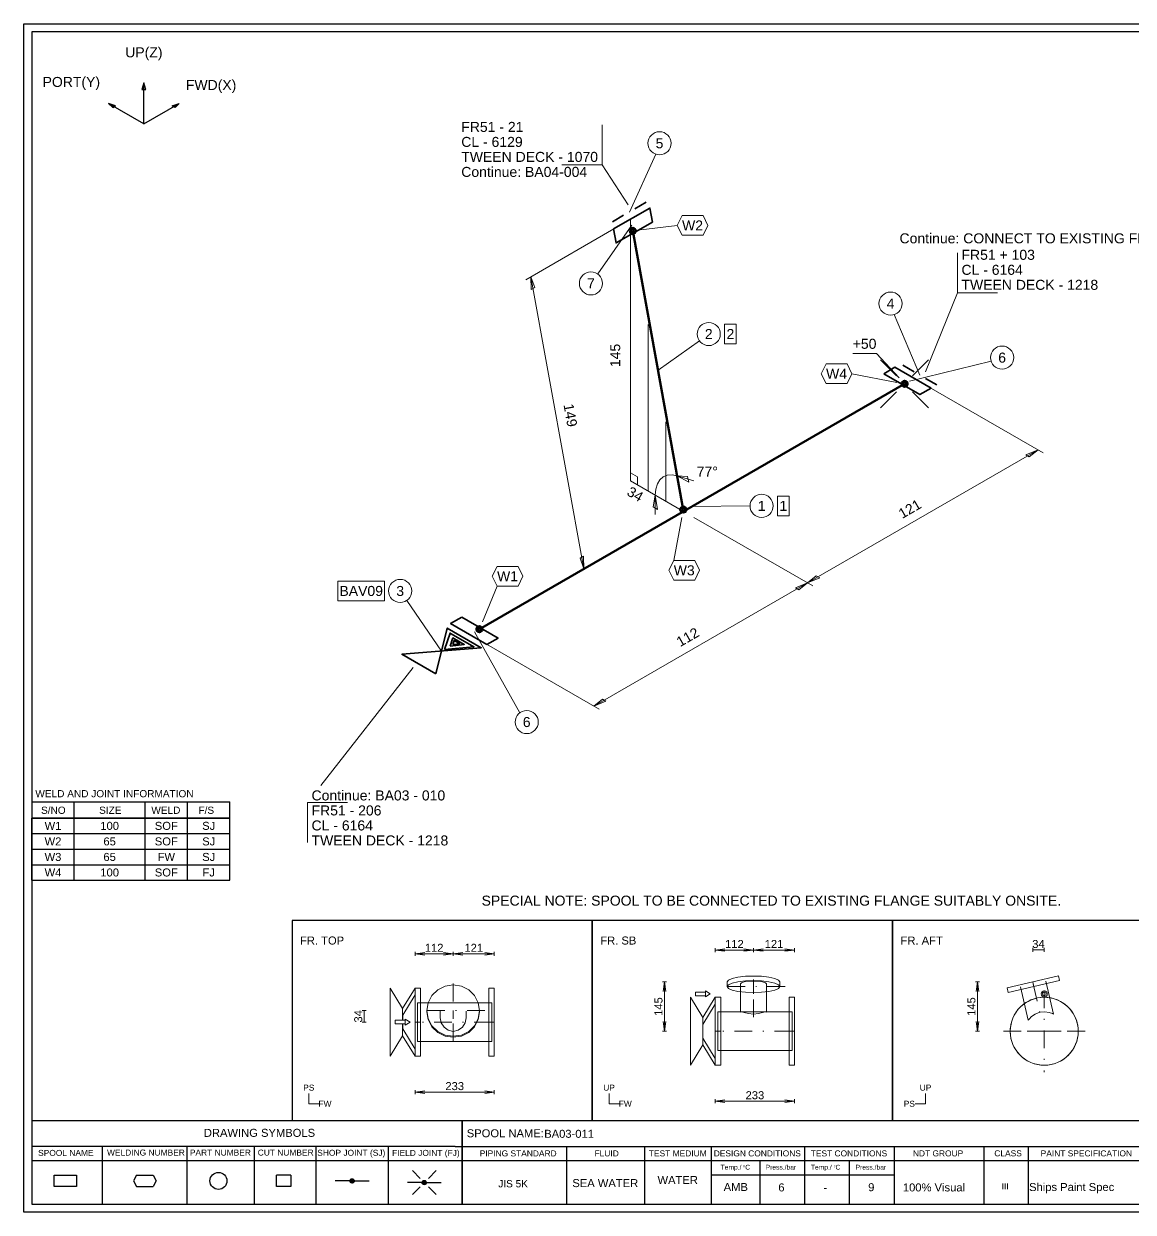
# Model space of a CAD drawing. Header units: millimetres. Extents: x 0 to 420, y 0 to 297.
# Drawn here: x 0 to 277.1, y 0 to 297 of the extents above; entities that cross this region are included whole.
import ezdxf
from ezdxf.enums import TextEntityAlignment as Align

# ---------------------------------------------------------------- set-up
doc = ezdxf.new("R2010")
doc.units = ezdxf.units.MM
doc.linetypes.add('DOTTED_DASHED5', pattern=[10.0001, 4.444489, -2.666693, 0.222224, -2.666693])
doc.linetypes.add('DOTTED_DASHED6', pattern=[9.99997, 4.444431, -2.666659, 0.222222, -2.666659])
for name, color, linetype in [('FramesFromTables', 40, 'Continuous'), ('I_Coordinates', 11, 'Continuous'), ('I_CutNumbers', 10, 'Continuous'), ('I_Dimensions', 4, 'Continuous'), ('I_OtherComponents', 2, 'Continuous'), ('I_PartNumbers', 9, 'Continuous'), ('I_Pipes', 1, 'Continuous'), ('I_Tags', 8, 'Continuous'), ('I_Triangles', 5, 'Continuous'), ('SymbolsOnDrawingSheet', 1, 'Continuous'), ('TextFromTables', 2, 'Continuous'), ('TextFromTextBoxes', 2, 'Continuous')]:
    doc.layers.add(name, color=color, linetype=linetype)
doc.styles.add('Cadmatic Default Text', font='arial.ttf')

# ---------------------------------------------------------------- blocks, each defined once
blk = doc.blocks.new('SEDS_SPOOL_FORMAT_Gol_4')
at = {"layer": 'SymbolsOnDrawingSheet', "linetype": 'ByBlock', "lineweight": -3, "flags": 128}
for points in [[(0, 297), (420, 297), (420, 0), (0, 0), (0, 297)], [(418.01, 295.01), (2, 295.01)], [(2, 295.01), (2, 2)], [(2, 102.57), (51.49, 102.57)], [(12.6, 98.45), (12.6, 102.57)], [(30.28, 98.45), (30.28, 102.57)], [(40.88, 98.45), (40.88, 102.57)], [(51.49, 98.45), (51.49, 102.57)], [(2, 98.5), (51.5, 98.5)], [(2, 98.5), (51.5, 98.5)], [(51.49, 98.47), (2, 98.47)], [(2, 98.45), (51.49, 98.45)], [(2, 22.93), (107.74, 22.93)], [(107.74, 22.93), (292.02, 22.93)], [(109.52, 22.93), (109.52, 2)], [(109.52, 2), (109.52, 22.93)], [(107.74, 16.45), (2, 16.45)], [(19.62, 16.45), (19.62, 2)], [(40.69, 16.45), (40.69, 2)], [(57.56, 16.45), (57.56, 2)], [(72.95, 16.45), (72.95, 2)], [(91.02, 16.45), (91.02, 2)], [(107.74, 16.45), (292.02, 16.45)], [(135.58, 16.45), (135.58, 2)], [(155.03, 16.45), (155.03, 2)], [(171.67, 16.45), (171.67, 2)], [(195.02, 16.45), (195.02, 2)], [(217.4, 16.45), (217.4, 2)], [(239.85, 16.45), (239.85, 2)], [(250.91, 16.34), (250.91, 2)], [(2, 12.91), (292.02, 12.91)], [(183.82, 12.91), (183.82, 2)], [(206.21, 12.91), (206.21, 2)], [(13.2, 6.41), (7.55, 6.41), (7.55, 9.23), (13.2, 9.23)], [(13.2, 9.23), (13.2, 6.41)], [(28.12, 9.23), (27.42, 7.82)], [(28.12, 9.23), (32.36, 9.23)], [(32.36, 9.23), (33.07, 7.82)], [(66.68, 9.23), (66.68, 6.41), (63.15, 6.41), (63.15, 9.23)], [(66.68, 9.23), (63.15, 9.23)], [(99, 8.47), (97.06, 10.41)], [(101.09, 8.47), (103.03, 10.41)], [(171.67, 9.37), (217.4, 9.37)], [(171.67, 9.37), (217.4, 9.37)], [(27.42, 7.82), (28.12, 6.41)], [(28.12, 6.41), (32.36, 6.41)], [(33.07, 7.82), (32.36, 6.41)], [(81.48, 7.82), (77.79, 7.82)], [(81.49, 7.78), (82.04, 8.32)], [(81.51, 7.9), (81.93, 8.32)], [(81.52, 7.7), (82.14, 8.32)], [(81.55, 7.62), (82.22, 8.29)], [(81.56, 8.06), (81.76, 8.26)], [(81.57, 7.54), (82.28, 8.25)], [(81.62, 7.48), (82.34, 8.2)], [(81.68, 7.44), (82.4, 8.16)], [(81.74, 7.39), (82.45, 8.1)], [(81.8, 7.35), (82.48, 8.02)], [(81.88, 7.32), (82.5, 7.94)], [(81.98, 7.32), (82.53, 7.86)], [(82.09, 7.32), (82.52, 7.75)], [(82.24, 7.36), (82.47, 7.59)], [(82.54, 7.82), (86.24, 7.82)], [(99.51, 7.42), (95.82, 7.42)], [(99, 6.38), (97.06, 4.44)], [(99.53, 7.47), (99.99, 7.93)], [(99.53, 7.37), (100.1, 7.93)], [(99.56, 7.29), (100.2, 7.93)], [(99.58, 7.62), (99.88, 7.93)], [(99.58, 7.21), (100.27, 7.89)], [(99.61, 7.13), (100.33, 7.84)], [(99.67, 7.08), (100.39, 7.8)], [(99.73, 7.03), (100.45, 7.75)], [(99.79, 6.99), (100.49, 7.69)], [(99.85, 6.94), (100.52, 7.61)], [(99.94, 6.92), (100.54, 7.53)], [(100.04, 6.92), (100.57, 7.45)], [(100.15, 6.92), (100.54, 7.31)], [(100.38, 7.04), (100.49, 7.15)], [(100.57, 7.42), (104.27, 7.42)], [(101.09, 6.38), (103.03, 4.44)], [(2, 2), (418.01, 2)]]:
    blk.add_lwpolyline(points, dxfattribs=at)
at = {"layer": 'SymbolsOnDrawingSheet', "linetype": 'ByBlock', "lineweight": -3}
for centre, radius in [((48.63, 7.82), 2.12), ((82.01, 7.82), 0.53), ((100.04, 7.42), 0.53)]:
    blk.add_circle(centre, radius, dxfattribs=at)
at = {"layer": 'SymbolsOnDrawingSheet', "linetype": 'ByBlock', "lineweight": -3, "style": 'Cadmatic Default Text'}
for s, p in [('WELD AND JOINT INFORMATION', (2.89, 105.5)), ('S/NO', (4.31, 101.36)), ('SIZE', (18.81, 101.36)), ('WELD', (31.86, 101.36)), ('F/S', (43.63, 101.36))]:
    blk.add_text(s, height=1.8, dxfattribs=at).set_placement(p, align=Align.TOP_LEFT)
for s, height, p in [('DRAWING SYMBOLS', 2, (44.98, 18.84)), ('Temp./  C   ', 1.2, (174.06, 10.65)), ('Press./bar', 1.2, (185.31, 10.65)), ('Temp./  C   ', 1.2, (196.61, 10.65)), ('Press./bar', 1.2, (207.78, 10.65)), ('0', 0.53, (179.71, 11.25)), ('0', 0.53, (202.37, 11.25))]:
    blk.add_text(s, height=height, dxfattribs=at).set_placement(p)
for s, height, p in [('SPOOL NAME:', 2, (110.65, 19.73)), ('SPOOL NAME', 1.5, (3.58, 14.83)), ('WELDING NUMBER', 1.5, (20.79, 14.91)), ('PART NUMBER', 1.5, (41.48, 14.91)), ('CUT NUMBER', 1.5, (58.44, 14.91)), ('SHOP JOINT (SJ)', 1.5, (73.31, 14.85)), ('FIELD JOINT (FJ)', 1.5, (92, 14.83)), ('PIPING STANDARD', 1.5, (113.89, 14.7)), ('FLUID', 1.5, (142.57, 14.7)), ('TEST MEDIUM', 1.5, (156.14, 14.7)), ('DESIGN CONDITIONS', 1.5, (172.34, 14.7)), ('TEST CONDITIONS', 1.5, (196.58, 14.7)), ('NDT GROUP', 1.5, (222.09, 14.7)), ('CLASS', 1.5, (242.43, 14.72)), ('PAINT SPECIFICATION', 1.5, (254.01, 14.7)), ('JIS 5K', 1.8, (118.53, 7.12)), ('III', 1.5, (244.26, 6.51))]:
    blk.add_text(s, height=height, dxfattribs=at).set_placement(p, align=Align.MIDDLE_LEFT)
blk = doc.blocks.new('BA01726637008_PRT_104_3')
at = {"layer": 'I_OtherComponents', "linetype": 'ByBlock', "lineweight": 35, "flags": 128}
blk.add_lwpolyline([(162.79, 186.25), (165.57, 187.86), (174.62, 182.63), (171.84, 181.03), (162.79, 186.25)], dxfattribs=at)
at = {"layer": 'I_OtherComponents', "linetype": 'ByBlock', "lineweight": 50}
for radius in [0.75, 0.375]:
    blk.add_circle((168.02, 183.72), radius, dxfattribs=at)
blk = doc.blocks.new('BA01726637008_PRT_105_3')
at = {"layer": 'I_Pipes', "linetype": 'ByBlock', "lineweight": 50}
blk.add_line((168.02, 183.72), (61.8, 122.4), dxfattribs=at)
blk = doc.blocks.new('BA01726637008_PRT_108_3')
at = {"layer": 'I_OtherComponents', "linetype": 'ByBlock', "lineweight": 35, "flags": 128}
blk.add_lwpolyline([(57.41, 125.42), (54.63, 123.81), (63.68, 118.59), (66.46, 120.19), (57.41, 125.42)], dxfattribs=at)
at = {"layer": 'I_OtherComponents', "linetype": 'ByBlock', "lineweight": 50}
for radius in [0.75, 0.375]:
    blk.add_circle((61.8, 122.4), radius, dxfattribs=at)
blk = doc.blocks.new('BA01726637008_PRT_109_3')
at = {"layer": 'I_OtherComponents', "linetype": 'ByBlock', "lineweight": 35, "flags": 128}
for points in [[(50.95, 111.24), (42.47, 116.14), (62.27, 117.77), (53.78, 122.67), (50.95, 111.24)], [(53.08, 117.36), (60.43, 118.01), (54.77, 121.28), (54.49, 121.44), (53.08, 117.36)], [(54.49, 118.18), (58.02, 118.59), (55.2, 120.22), (54.49, 118.18)], [(55.2, 118.59), (56.89, 118.75), (55.48, 119.57), (55.2, 118.59)]]:
    blk.add_lwpolyline(points, dxfattribs=at)
at = {"layer": 'I_OtherComponents', "flags": 1}
blk.add_attdef('ValvePos', (52.37, 116.95), '', height=2.5, dxfattribs=at)
blk = doc.blocks.new('BA01726637008_PRT_117_3')
at = {"layer": 'I_OtherComponents', "linetype": 'ByBlock', "lineweight": 35, "flags": 128}
blk.add_lwpolyline([(105.02, 224.16), (104.39, 227.65), (95.34, 222.43), (95.97, 218.94), (105.02, 224.16)], dxfattribs=at)
at = {"layer": 'I_OtherComponents', "linetype": 'ByBlock', "lineweight": 50}
for radius in [0.75, 0.375]:
    blk.add_circle((100.12, 221.92), radius, dxfattribs=at)
blk = doc.blocks.new('BA01726637008_PRT_118_3')
at = {"layer": 'I_Pipes', "linetype": 'ByBlock', "lineweight": 50}
blk.add_line((100.12, 221.92), (112.73, 152.3), dxfattribs=at)
blk = doc.blocks.new('BA01726637008_PRT_145_3')
at = {"layer": 'I_OtherComponents', "linetype": 'ByBlock', "lineweight": 35}
for p, q in [((170.38, 186.72), (167.55, 188.35)), ((176.03, 183.45), (173.2, 185.08))]:
    blk.add_line(p, q, dxfattribs=at)
blk = doc.blocks.new('BA01726637008_PRT_146_3')
at = {"layer": 'I_OtherComponents', "linetype": 'ByBlock', "lineweight": 35}
for p, q in [((100.67, 227.47), (103.5, 229.1)), ((95.02, 224.2), (97.84, 225.84))]:
    blk.add_line(p, q, dxfattribs=at)
blk = doc.blocks.new('BA01726637008_TRI_0_3')
at = {"layer": 'I_Triangles', "linetype": 'ByBlock', "lineweight": 0}
for p, q in [((103.99, 156.94), (103.99, 198.54)), ((108.4, 154.4), (108.4, 174.19))]:
    blk.add_line(p, q, dxfattribs=at)
at = {"layer": 'I_Triangles', "linetype": 'ByBlock', "lineweight": 0, "flags": 128}
for points in [[(112.82, 151.85), (99.58, 159.49), (99.58, 224.88)], [(101.32, 158.49), (101.32, 160.49), (99.58, 161.49)], [(115.34, 159.46), (111.21, 160.73), (114.09, 159.17), (113.83, 160.6), (111.21, 160.73), (109.92, 160.97), (108.75, 160.88), (107.72, 160.46), (106.88, 159.72), (106.26, 158.69), (105.87, 157.41), (105.74, 155.93), (106.31, 152.34), (105.18, 153), (105.74, 155.93), (105.74, 151.04)]]:
    blk.add_lwpolyline(points, dxfattribs=at)
at = {"layer": 'I_Triangles', "linetype": 'ByBlock', "lineweight": 0, "style": 'Cadmatic Default Text'}
for s, rotation, p in [('145', 90, (95.73, 190.81)), ('34', 330, (100.73, 156.15))]:
    blk.add_text(s, height=2.5, rotation=rotation, dxfattribs=at).set_placement(p, align=Align.MIDDLE_CENTER)
blk.add_text('77°', height=2.5, dxfattribs=at).set_placement((118.74, 161.79), align=Align.MIDDLE_CENTER)
blk = doc.blocks.new('BA01726637008_DIM_0_3')
at = {"layer": 'I_Dimensions', "linetype": 'ByBlock', "lineweight": 0}
for p, q in [((96.98, 223.38), (73.38, 209.75)), ((74.68, 210.5), (87.92, 137.48)), ((86.62, 136.73), (110.22, 150.35))]:
    blk.add_line(p, q, dxfattribs=at)
at = {"layer": 'I_Dimensions', "linetype": 'ByBlock', "lineweight": 0, "flags": 128}
for points in [[(74.68, 210.5), (74.78, 207.3), (75.65, 207.8), (74.68, 210.5)], [(87.92, 137.48), (86.95, 140.18), (87.81, 140.68), (87.92, 137.48)]]:
    blk.add_lwpolyline(points, dxfattribs=at)
at = {"layer": 'I_Dimensions', "linetype": 'ByBlock', "lineweight": 0, "style": 'Cadmatic Default Text'}
blk.add_text('149', height=2.5, rotation=280.2726, dxfattribs=at).set_placement((84.55, 175.87), align=Align.MIDDLE_CENTER)
blk = doc.blocks.new('BA01726637008_DIM_1_3')
at = {"layer": 'I_Dimensions', "linetype": 'ByBlock', "lineweight": 0}
for p, q in [((202.63, 166.46), (172.97, 183.58)), ((143.78, 133.98), (201.34, 167.21)), ((115.41, 150.35), (145.07, 133.23))]:
    blk.add_line(p, q, dxfattribs=at)
at = {"layer": 'I_Dimensions', "linetype": 'ByBlock', "lineweight": 0, "flags": 128}
for points in [[(201.34, 167.21), (199.17, 165.46), (198.3, 165.96), (201.34, 167.21)], [(143.78, 133.98), (146.81, 135.23), (145.94, 135.73), (143.78, 133.98)]]:
    blk.add_lwpolyline(points, dxfattribs=at)
at = {"layer": 'I_Dimensions', "linetype": 'ByBlock', "lineweight": 0, "style": 'Cadmatic Default Text'}
blk.add_text('121', height=2.5, rotation=30, dxfattribs=at).set_placement((169.31, 152.47), align=Align.MIDDLE_CENTER)
blk = doc.blocks.new('BA01726637008_DIM_2_3')
at = {"layer": 'I_Dimensions', "linetype": 'ByBlock', "lineweight": 0}
for p, q in [((145.07, 133.23), (115.41, 150.35)), ((90.4, 103.16), (143.78, 133.98)), ((62.04, 119.54), (91.7, 102.41))]:
    blk.add_line(p, q, dxfattribs=at)
at = {"layer": 'I_Dimensions', "linetype": 'ByBlock', "lineweight": 0, "flags": 128}
for points in [[(143.78, 133.98), (141.61, 132.23), (140.74, 132.73), (143.78, 133.98)], [(90.4, 103.16), (93.43, 104.41), (92.56, 104.91), (90.4, 103.16)]]:
    blk.add_lwpolyline(points, dxfattribs=at)
at = {"layer": 'I_Dimensions', "linetype": 'ByBlock', "lineweight": 0, "style": 'Cadmatic Default Text'}
blk.add_text('112', height=2.5, rotation=30, dxfattribs=at).set_placement((113.84, 120.44), align=Align.MIDDLE_CENTER)
blk = doc.blocks.new('BA01726637008_CRD_0_3')
at = {"layer": 'I_Coordinates', "linetype": 'ByBlock', "lineweight": 0}
blk.add_line((22.21, 83.36), (45.3, 112.87), dxfattribs=at)
at = {"layer": 'I_Coordinates', "linetype": 'ByBlock', "lineweight": 0, "flags": 128}
blk.add_lwpolyline([(18.88, 69.11), (18.88, 79.11), (28.88, 79.11)], dxfattribs=at)
at = {"layer": 'I_Coordinates', "linetype": 'ByBlock', "lineweight": 0, "style": 'Cadmatic Default Text'}
for s, p in [('Continue: BA03 - 010', (19.88, 82.11)), ('FR51 - 206', (19.88, 78.36)), ('CL - 6164', (19.88, 74.61)), ('TWEEN DECK - 1218', (19.88, 70.86))]:
    blk.add_text(s, height=2.5, dxfattribs=at).set_placement(p, align=Align.TOP_LEFT)
blk = doc.blocks.new('BA01726637008_CRD_2_3')
at = {"layer": 'I_Coordinates', "linetype": 'ByBlock', "lineweight": 0}
blk.add_line((92.44, 238.43), (98.94, 228.43), dxfattribs=at)
at = {"layer": 'I_Coordinates', "linetype": 'ByBlock', "lineweight": 0, "flags": 128}
blk.add_lwpolyline([(92.44, 248.43), (92.44, 238.43), (82.44, 238.43)], dxfattribs=at)
at = {"layer": 'I_Coordinates', "linetype": 'ByBlock', "lineweight": 0, "style": 'Cadmatic Default Text'}
for s, p in [('FR51 - 21', (57.28, 246.68)), ('CL - 6129', (57.28, 242.93)), ('TWEEN DECK - 1070', (57.28, 239.18)), ('Continue: BA04-004', (57.28, 235.43))]:
    blk.add_text(s, height=2.5, dxfattribs=at).set_placement(p)
blk = doc.blocks.new('BA01726637008_PTN_0_3')
at = {"layer": 'I_PartNumbers', "linetype": 'ByBlock', "lineweight": 0}
blk.add_line((71.92, 101.54), (60.62, 121.72), dxfattribs=at)
blk.add_circle((73.62, 99.2), 2.89, dxfattribs=at)
at = {"layer": 'I_PartNumbers', "linetype": 'ByBlock', "lineweight": 0, "style": 'Cadmatic Default Text'}
blk.add_text('6', height=2.5, dxfattribs=at).set_placement((73.62, 99.2), align=Align.MIDDLE_CENTER)
blk = doc.blocks.new('BA01726637008_PTN_1_3')
at = {"layer": 'I_PartNumbers', "linetype": 'ByBlock', "lineweight": 0}
blk.add_line((43.72, 129.61), (52.37, 116.95), dxfattribs=at)
blk.add_circle((42.02, 131.96), 2.89, dxfattribs=at)
at = {"layer": 'I_PartNumbers', "linetype": 'ByBlock', "lineweight": 0, "style": 'Cadmatic Default Text'}
blk.add_text('3', height=2.5, dxfattribs=at).set_placement((42.02, 131.96), align=Align.MIDDLE_CENTER)
blk = doc.blocks.new('BA01726637008_PTN_2_3')
at = {"layer": 'I_PartNumbers', "linetype": 'ByBlock', "lineweight": 0}
blk.add_line((105.9, 241.08), (99.26, 226.65), dxfattribs=at)
blk.add_circle((106.8, 243.83), 2.89, dxfattribs=at)
at = {"layer": 'I_PartNumbers', "linetype": 'ByBlock', "lineweight": 0, "style": 'Cadmatic Default Text'}
blk.add_text('5', height=2.5, dxfattribs=at).set_placement((106.8, 243.83), align=Align.MIDDLE_CENTER)
blk = doc.blocks.new('BA01726637008_PTN_3_3')
at = {"layer": 'I_PartNumbers', "linetype": 'ByBlock', "lineweight": 0}
blk.add_line((116.76, 194.47), (106.43, 187.11), dxfattribs=at)
blk.add_circle((119.1, 196.17), 2.89, dxfattribs=at)
at = {"layer": 'I_PartNumbers', "linetype": 'ByBlock', "lineweight": 0, "style": 'Cadmatic Default Text'}
blk.add_text('2', height=2.5, dxfattribs=at).set_placement((119.1, 196.17), align=Align.MIDDLE_CENTER)
blk = doc.blocks.new('BA01726637008_PTN_4_3')
at = {"layer": 'I_PartNumbers', "linetype": 'ByBlock', "lineweight": 0}
blk.add_line((129.42, 153.22), (114.91, 153.06), dxfattribs=at)
blk.add_circle((132.31, 153.22), 2.89, dxfattribs=at)
at = {"layer": 'I_PartNumbers', "linetype": 'ByBlock', "lineweight": 0, "style": 'Cadmatic Default Text'}
blk.add_text('1', height=2.5, dxfattribs=at).set_placement((132.31, 153.22), align=Align.MIDDLE_CENTER)
blk = doc.blocks.new('BA01726637008_PTN_5_3')
at = {"layer": 'I_PartNumbers', "linetype": 'ByBlock', "lineweight": 0}
blk.add_line((165.4, 201.02), (171.79, 185.9), dxfattribs=at)
blk.add_circle((164.51, 203.77), 2.89, dxfattribs=at)
at = {"layer": 'I_PartNumbers', "linetype": 'ByBlock', "lineweight": 0, "style": 'Cadmatic Default Text'}
blk.add_text('4', height=2.5, dxfattribs=at).set_placement((164.51, 203.77), align=Align.MIDDLE_CENTER)
blk = doc.blocks.new('BA01726637008_PTN_6_3')
at = {"layer": 'I_PartNumbers', "linetype": 'ByBlock', "lineweight": 0}
blk.add_line((189.63, 189.38), (169.2, 184.4), dxfattribs=at)
blk.add_circle((192.38, 190.27), 2.89, dxfattribs=at)
at = {"layer": 'I_PartNumbers', "linetype": 'ByBlock', "lineweight": 0, "style": 'Cadmatic Default Text'}
blk.add_text('6', height=2.5, dxfattribs=at).set_placement((192.38, 190.27), align=Align.MIDDLE_CENTER)
blk = doc.blocks.new('BA01726637008_PTN_7_3')
at = {"layer": 'I_PartNumbers', "linetype": 'ByBlock', "lineweight": 0}
blk.add_line((91.37, 211.17), (99.85, 223.4), dxfattribs=at)
blk.add_circle((89.67, 208.83), 2.89, dxfattribs=at)
at = {"layer": 'I_PartNumbers', "linetype": 'ByBlock', "lineweight": 0, "style": 'Cadmatic Default Text'}
blk.add_text('7', height=2.5, dxfattribs=at).set_placement((89.67, 208.83), align=Align.MIDDLE_CENTER)
blk = doc.blocks.new('BA01726637008_CUT_8_3')
at = {"layer": 'I_CutNumbers', "linetype": 'ByBlock', "lineweight": 0, "flags": 128}
blk.add_lwpolyline([(125.98, 193.72), (125.98, 198.62), (123.04, 198.62), (123.04, 193.72), (125.98, 193.72)], dxfattribs=at)
at = {"layer": 'I_CutNumbers', "linetype": 'ByBlock', "lineweight": 0, "style": 'Cadmatic Default Text'}
blk.add_text('2', height=2.5, dxfattribs=at).set_placement((124.51, 196.17), align=Align.MIDDLE_CENTER)
blk = doc.blocks.new('BA01726637008_CUT_9_3')
at = {"layer": 'I_CutNumbers', "linetype": 'ByBlock', "lineweight": 0, "flags": 128}
blk.add_lwpolyline([(139.19, 150.77), (139.19, 155.67), (136.25, 155.67), (136.25, 150.77), (139.19, 150.77)], dxfattribs=at)
at = {"layer": 'I_CutNumbers', "linetype": 'ByBlock', "lineweight": 0, "style": 'Cadmatic Default Text'}
blk.add_text('1', height=2.5, dxfattribs=at).set_placement((137.72, 153.22), align=Align.MIDDLE_CENTER)
blk = doc.blocks.new('BA01726637008_vpo_10_3')
at = {"layer": 'I_Tags', "linetype": 'ByBlock', "lineweight": 0, "flags": 128}
blk.add_lwpolyline([(38.08, 129.51), (38.08, 134.4), (26.47, 134.4), (26.47, 129.51), (38.08, 129.51)], dxfattribs=at)
at = {"layer": 'I_Tags', "linetype": 'ByBlock', "lineweight": 0, "style": 'Cadmatic Default Text'}
blk.add_text('BAV09', height=2.5, dxfattribs=at).set_placement((32.28, 131.96), align=Align.MIDDLE_CENTER)
blk = doc.blocks.new('Pi_Weld_0')
at = {"layer": 'I_Tags', "linetype": 'ByBlock', "lineweight": 0, "flags": 128}
for points in [[(-2.62, 2.45), (-3.84, 0)], [(-3.84, 0), (-2.62, -2.45)], [(2.62, 2.45), (-2.62, 2.45)], [(3.84, 0), (2.62, 2.45)], [(2.62, -2.45), (3.84, 0)], [(-2.62, -2.45), (-6.28, -11.39)], [(-2.62, -2.45), (2.62, -2.45)]]:
    blk.add_lwpolyline(points, dxfattribs=at)
at = {"layer": 'I_Tags', "linetype": 'ByBlock', "lineweight": 0, "style": 'Cadmatic Default Text'}
blk.add_text('W1', height=2.5, dxfattribs=at).set_placement((0, 0), align=Align.MIDDLE_CENTER)
blk = doc.blocks.new('Pi_Weld_1')
at = {"layer": 'I_Tags', "linetype": 'ByBlock', "lineweight": 0, "flags": 128}
for points in [[(-3.84, 0), (-12.95, -1.13)], [(-2.62, 2.45), (-3.84, 0)], [(-3.84, 0), (-2.62, -2.45)], [(2.62, 2.45), (-2.62, 2.45)], [(3.84, 0), (2.62, 2.45)], [(2.62, -2.45), (3.84, 0)], [(-2.62, -2.45), (2.62, -2.45)]]:
    blk.add_lwpolyline(points, dxfattribs=at)
at = {"layer": 'I_Tags', "linetype": 'ByBlock', "lineweight": 0, "style": 'Cadmatic Default Text'}
blk.add_text('W2', height=2.5, dxfattribs=at).set_placement((0, 0), align=Align.MIDDLE_CENTER)
blk = doc.blocks.new('Pi_Weld_2')
at = {"layer": 'I_Tags', "linetype": 'ByBlock', "lineweight": 0, "flags": 128}
for points in [[(-2.62, 2.45), (-3.84, 0)], [(-3.84, 0), (-2.62, -2.45)], [(2.62, 2.45), (-2.62, 2.45)], [(3.84, 0), (2.62, 2.45)], [(2.62, -2.45), (3.84, 0)], [(3.84, 0), (15.04, -2.14)], [(-2.62, -2.45), (2.62, -2.45)]]:
    blk.add_lwpolyline(points, dxfattribs=at)
at = {"layer": 'I_Tags', "linetype": 'ByBlock', "lineweight": 0, "style": 'Cadmatic Default Text'}
blk.add_text('W4', height=2.5, dxfattribs=at).set_placement((0, 0), align=Align.MIDDLE_CENTER)
blk = doc.blocks.new('Pi_Weld_3')
at = {"layer": 'I_Tags', "linetype": 'ByBlock', "lineweight": 0, "flags": 128}
for points in [[(-2.62, 2.45), (-0.61, 13.21)], [(-2.62, 2.45), (-3.84, 0)], [(-3.84, 0), (-2.62, -2.45)], [(2.62, 2.45), (-2.62, 2.45)], [(3.84, 0), (2.62, 2.45)], [(2.62, -2.45), (3.84, 0)], [(-2.62, -2.45), (2.62, -2.45)]]:
    blk.add_lwpolyline(points, dxfattribs=at)
at = {"layer": 'I_Tags', "linetype": 'ByBlock', "lineweight": 0, "style": 'Cadmatic Default Text'}
blk.add_text('W3', height=2.5, dxfattribs=at).set_placement((0, 0), align=Align.MIDDLE_CENTER)
blk = doc.blocks.new('Pi_ExtraLength2_4')
at = {"layer": 'I_Tags', "linetype": 'ByBlock', "lineweight": 0, "flags": 128}
for points in [[(-2.96, -2.45), (2.96, -2.45)], [(2.96, -2.45), (8.64, -8.54)]]:
    blk.add_lwpolyline(points, dxfattribs=at)
at = {"layer": 'I_Tags', "linetype": 'ByBlock', "lineweight": 0, "style": 'Cadmatic Default Text'}
blk.add_text('+50', height=2.5, dxfattribs=at).set_placement((0, 0), align=Align.MIDDLE_CENTER)

msp = doc.modelspace()

# ---------------------------------------------------------------- linework, layer by layer
at = {"linetype": 'ByBlock', "lineweight": 13, "flags": 128}
for points in [[(172.74, 65.03), (172.74, 66.03)], [(172.74, 65.53), (175.14, 65.22), (172.74, 65.53), (175.14, 65.85), (172.74, 65.53)], [(172.74, 65.53), (182.27, 65.53)], [(182.27, 65.53), (179.87, 65.85), (182.27, 65.53), (179.87, 65.22), (182.27, 65.53)], [(182.27, 65.03), (182.27, 66.03)], [(182.27, 65.53), (184.67, 65.22), (182.27, 65.53), (184.67, 65.85), (182.27, 65.53)], [(182.27, 65.53), (192.53, 65.53)], [(192.53, 65.53), (190.13, 65.85), (192.53, 65.53), (190.13, 65.22), (192.53, 65.53)], [(192.53, 65.03), (192.53, 66.03)], [(252.01, 65.04), (252.01, 66.04)], [(252.01, 65.54), (254.89, 65.54)], [(254.89, 65.04), (254.89, 66.04)], [(97.74, 64.08), (97.74, 65.08)], [(97.74, 64.58), (100.14, 64.26), (97.74, 64.58), (100.14, 64.89), (97.74, 64.58)], [(97.74, 64.58), (107.27, 64.58)], [(107.27, 64.58), (104.87, 64.89), (107.27, 64.58), (104.87, 64.26), (107.27, 64.58)], [(107.27, 64.08), (107.27, 65.08)], [(107.27, 64.58), (109.67, 64.26), (107.27, 64.58), (109.67, 64.89), (107.27, 64.58)], [(107.27, 64.58), (117.53, 64.58)], [(117.53, 64.58), (115.13, 64.89), (117.53, 64.58), (115.13, 64.26), (117.53, 64.58)], [(117.53, 64.08), (117.53, 65.08)], [(160.54, 57.54), (159.54, 57.54)], [(160.04, 57.54), (159.72, 55.14), (160.04, 57.54), (160.36, 55.14), (160.04, 57.54)], [(160.04, 45.23), (160.04, 57.54)], [(238.7, 57.54), (237.7, 57.54)], [(238.2, 57.54), (237.88, 55.14), (238.2, 57.54), (238.52, 55.14), (238.2, 57.54)], [(238.2, 45.23), (238.2, 57.54)], [(85.54, 50.39), (84.54, 50.39)], [(85.04, 47.51), (85.04, 50.39)], [(160.04, 45.23), (160.36, 47.63), (160.04, 45.23), (159.72, 47.63), (160.04, 45.23)], [(238.2, 45.23), (238.52, 47.63), (238.2, 45.23), (237.88, 47.63), (238.2, 45.23)], [(85.54, 47.51), (84.54, 47.51)], [(160.54, 45.23), (159.54, 45.23)], [(238.7, 45.23), (237.7, 45.23)], [(97.74, 30.52), (97.74, 29.52)], [(97.74, 30.02), (100.14, 29.7), (97.74, 30.02), (100.14, 30.33), (97.74, 30.02)], [(97.74, 30.02), (117.53, 30.02)], [(117.53, 30.02), (115.13, 30.33), (117.53, 30.02), (115.13, 29.7), (117.53, 30.02)], [(117.53, 30.52), (117.53, 29.52)], [(172.74, 28.24), (172.74, 27.24)], [(172.74, 27.74), (175.14, 27.42), (172.74, 27.74), (175.14, 28.06), (172.74, 27.74)], [(172.74, 27.74), (192.53, 27.74)], [(192.53, 27.74), (190.13, 28.06), (192.53, 27.74), (190.13, 27.42), (192.53, 27.74)], [(192.53, 28.24), (192.53, 27.24)]]:
    msp.add_lwpolyline(points, dxfattribs=at)
at = {"linetype": 'DOTTED_DASHED5', "lineweight": 13, "flags": 128}
for points in [[(107.27, 42.7), (107.27, 58.08)], [(182.27, 58.18), (182.27, 54.59)], [(182.27, 56.39), (182.27, 57.54)], [(182.27, 48.75), (182.27, 57.05)], [(252.01, 57.54), (252.28, 56.39)], [(252.13, 57.05), (254.07, 48.75)], [(190.16, 56.39), (174.37, 56.39)], [(254.89, 55.42), (254.89, 35.04)], [(254.89, 55.42), (254.89, 35.04)], [(115.17, 50.39), (99.37, 50.39)], [(107.27, 50.39), (107.27, 50.12)], [(107.27, 50.27), (107.27, 48.33)], [(116.94, 47.51), (98.33, 47.51)], [(117.53, 47.51), (116.17, 47.51)], [(172.74, 45.23), (174.1, 45.23)], [(191.94, 45.23), (173.33, 45.23)], [(192.53, 45.23), (191.17, 45.23)], [(265.08, 45.23), (244.7, 45.23)], [(244.7, 45.23), (265.08, 45.23)]]:
    msp.add_lwpolyline(points, dxfattribs=at)
at = {"linetype": 'DOTTED_DASHED6', "lineweight": 13, "flags": 128}
msp.add_lwpolyline([(97.74, 47.51), (99.1, 47.51)], dxfattribs=at)
at = {"layer": 'FramesFromTables', "linetype": 'ByBlock', "lineweight": -3}
for p, q in [((2, 98.5), (51.5, 98.5)), ((2, 82.96), (2, 98.5)), ((2, 82.96), (2, 98.5)), ((12.6, 82.96), (12.6, 98.5)), ((12.6, 82.96), (12.6, 98.5)), ((30.3, 82.96), (30.3, 98.5)), ((30.3, 82.96), (30.3, 98.5)), ((40.9, 82.96), (40.9, 98.5)), ((40.9, 82.96), (40.9, 98.5)), ((51.5, 82.96), (51.5, 98.5)), ((2, 94.62), (51.5, 94.62)), ((2, 90.73), (51.5, 90.73)), ((2, 86.85), (51.5, 86.85))]:
    msp.add_line(p, q, dxfattribs=at)
at = {"layer": 'FramesFromTables', "linetype": 'ByBlock', "lineweight": -3, "flags": 128}
msp.add_lwpolyline([(2, 82.96), (51.5, 82.96), (51.5, 98.5)], dxfattribs=at)
at = {"layer": 'I_Coordinates', "linetype": 'ByBlock', "lineweight": 0}
msp.add_line((233.22, 229.76), (225.2, 210.02), dxfattribs=at)
at = {"layer": 'I_Coordinates', "linetype": 'ByBlock', "lineweight": 0, "flags": 128}
msp.add_lwpolyline([(233.22, 239.76), (233.22, 229.76), (243.22, 229.76)], dxfattribs=at)
at = {"layer": 'I_OtherComponents', "linetype": 'ByBlock', "lineweight": 50}
for radius in [0.75, 0.375]:
    msp.add_circle((164.73, 175.6), radius, dxfattribs=at)
at = {"layer": 'I_Tags', "linetype": 'ByBlock', "lineweight": 0, "flags": 128}
for points in [[(218.02, 209.02), (214.02, 213.02)], [(222.02, 209.02), (226.02, 213.02)], [(218.02, 205.02), (214.02, 201.02)], [(222.02, 205.02), (226.02, 201.02)]]:
    msp.add_lwpolyline(points, dxfattribs=at)
at = {"layer": 'SymbolsOnDrawingSheet', "linetype": 'ByBlock', "lineweight": 25, "flags": 128}
for points in [[(30.5, 280.57), (30, 282.21), (29.5, 280.57), (30.5, 280.57)], [(30, 272), (30, 282.21)], [(30, 272), (21.16, 277.1)], [(22.93, 276.49), (21.16, 277.1), (22.22, 276.08), (22.93, 276.49)], [(30, 272), (38.84, 277.1)], [(37.07, 276.49), (38.84, 277.1), (37.78, 276.08), (37.07, 276.49)], [(67, 22.9), (142, 22.9), (142, 72.9), (67, 72.9), (67, 22.9)], [(142, 22.9), (217, 22.9), (217, 72.9), (142, 72.9), (142, 22.9)], [(217, 22.9), (292, 22.9), (292, 72.9), (217, 72.9), (217, 22.9)]]:
    msp.add_lwpolyline(points, dxfattribs=at)
at = {"layer": 'SymbolsOnDrawingSheet', "linetype": 'ByBlock', "lineweight": 18, "flags": 128}
for points in [[(113.85, 50.39), (113.53, 48.41), (112.59, 46.62), (111.14, 45.2), (109.3, 44.29), (107.27, 43.98), (105.24, 44.29), (103.4, 45.2), (101.94, 46.62), (101.01, 48.41), (100.69, 50.39), (101.01, 52.37), (101.94, 54.15), (103.4, 55.57), (105.24, 56.48), (107.27, 56.79), (109.3, 56.48), (111.14, 55.57), (112.59, 54.15), (113.53, 52.37), (113.85, 50.39)], [(188.85, 57.54), (188.53, 58), (187.59, 58.42), (186.14, 58.75), (184.3, 58.96), (182.27, 59.03), (180.24, 58.96), (178.4, 58.75), (176.94, 58.42), (176.01, 58), (175.69, 57.54)], [(188.85, 56.39), (188.53, 56.85), (187.59, 57.27), (186.14, 57.6), (184.3, 57.81), (182.27, 57.88), (180.24, 57.81), (178.4, 57.6), (176.94, 57.27), (176.01, 56.85), (175.69, 56.39), (176.01, 55.92), (176.94, 55.51), (178.4, 55.18), (180.24, 54.96), (182.27, 54.89), (184.3, 54.96), (186.14, 55.18), (187.59, 55.51), (188.53, 55.92), (188.85, 56.39)], [(175.69, 56.39), (175.69, 57.54)], [(179.28, 50.08), (179.03, 49.96), (179.03, 57.04), (179.28, 57.32)], [(179.28, 57.32), (179.98, 57.56)], [(179.98, 57.56), (181.03, 57.72)], [(181.03, 57.72), (182.27, 57.78)], [(182.27, 57.78), (183.51, 57.72)], [(183.51, 57.72), (184.56, 57.56)], [(184.56, 57.56), (185.26, 57.32)], [(185.26, 57.32), (185.51, 57.04), (185.51, 49.96)], [(188.85, 57.54), (188.85, 56.39)], [(258.42, 59.04), (258.69, 57.88), (245.88, 54.89), (245.6, 56.05), (258.42, 59.04)], [(256.93, 49.63), (257.22, 49.49), (255.29, 57.78)], [(94.63, 50.91), (91.54, 56)], [(91.54, 56), (91.54, 39.02), (94.63, 44.11)], [(94.64, 44.11), (97.73, 39.02), (97.73, 56), (94.64, 50.91)], [(97.74, 40.72), (97.74, 54.3), (94.65, 49.21)], [(97.74, 56), (99.1, 56), (99.1, 39.02), (97.74, 39.02), (97.74, 56)], [(117.53, 39.02), (116.17, 39.02), (116.17, 56), (117.53, 56), (117.53, 39.02)], [(166.54, 53.72), (166.54, 36.74), (169.63, 41.83), (169.63, 48.63), (166.54, 53.72)], [(167.78, 55.03), (170.26, 55.03), (170.26, 54.11), (167.78, 54.11), (167.78, 55.03)], [(169.64, 48.63), (169.64, 41.83), (172.73, 36.74), (172.73, 53.72), (169.64, 48.63)], [(170.26, 55.34), (170.26, 53.8), (171.49, 54.57), (170.26, 55.34)], [(172.74, 53.72), (174.1, 53.72), (174.1, 36.74), (172.74, 36.74), (172.74, 53.72)], [(192.53, 36.74), (191.17, 36.74), (191.17, 53.72), (192.53, 53.72), (192.53, 36.74)], [(248.98, 56.3), (250.91, 48.01), (251.11, 48.27)], [(94.63, 47.97), (94.63, 50.91)], [(94.64, 50.91), (94.64, 47.97)], [(116.94, 42.66), (98.33, 42.66), (98.33, 52.36), (116.94, 52.36), (116.94, 42.66)], [(172.74, 38.44), (172.74, 52.02), (169.65, 46.93), (169.65, 43.53), (172.74, 38.44)], [(92.78, 47.97), (95.26, 47.97), (95.26, 47.05), (92.78, 47.05), (92.78, 47.97)], [(94.65, 49.21), (94.65, 47.97)], [(95.26, 48.28), (95.26, 46.74), (96.49, 47.51), (95.26, 48.28)], [(100.69, 50.39), (100.69, 50.12)], [(113.85, 50.12), (113.53, 48.14), (112.59, 46.35), (111.14, 44.93), (109.3, 44.02), (107.27, 43.71), (105.24, 44.02), (103.4, 44.93), (101.94, 46.35), (101.01, 48.14), (100.69, 50.12)], [(104.03, 50.27), (104.03, 48.61), (104.28, 47.37)], [(110.26, 47.37), (110.51, 48.61), (110.51, 50.27)], [(113.85, 50.12), (113.85, 50.39)], [(191.94, 40.38), (173.33, 40.38), (173.33, 50.08), (191.94, 50.08), (191.94, 40.38)], [(179.98, 49.92), (179.28, 50.08)], [(181.03, 49.63), (179.98, 49.92)], [(182.27, 49.49), (181.03, 49.63)], [(183.51, 49.63), (182.27, 49.49)], [(184.56, 49.92), (183.51, 49.63)], [(185.26, 50.08), (184.56, 49.92)], [(185.51, 49.96), (185.26, 50.08)], [(251.69, 48.88), (251.11, 48.27)], [(251.11, 48.27), (251.69, 48.88)], [(252.62, 49.52), (251.69, 48.88)], [(251.69, 48.88), (252.62, 49.52)], [(253.79, 49.96), (252.62, 49.52)], [(252.62, 49.52), (253.79, 49.96)], [(255.03, 50.08), (253.79, 49.96)], [(253.79, 49.96), (255.03, 50.08)], [(255.03, 50.08), (256.15, 49.92)], [(256.15, 49.92), (256.93, 49.63)], [(94.63, 44.11), (94.63, 47.05)], [(94.64, 47.05), (94.64, 44.11)], [(94.65, 47.05), (94.65, 45.81)], [(94.65, 45.81), (97.74, 40.72)], [(104.28, 47.37), (104.98, 46.25)], [(104.98, 46.25), (106.03, 45.46)], [(106.03, 45.46), (107.27, 45.18)], [(107.27, 45.18), (108.51, 45.46)], [(108.51, 45.46), (109.56, 46.25)], [(109.56, 46.25), (110.26, 47.37)], [(71.2, 27.1), (71.2, 29.67)], [(71.2, 27.1), (73.78, 27.1)], [(146.2, 27.1), (146.2, 29.67)], [(146.2, 27.1), (148.77, 27.1)], [(225.24, 27.1), (222.66, 27.1)], [(225.24, 27.1), (225.24, 29.67)]]:
    msp.add_lwpolyline(points, dxfattribs=at)
at = {"layer": 'SymbolsOnDrawingSheet', "linetype": 'ByBlock', "lineweight": 18}
for centre, radius in [((254.89, 45.23), 8.49), ((254.89, 45.23), 8.49), ((254.89, 45.23), 8.49), ((254.89, 54.57), 0.769), ((254.89, 54.57), 0.461)]:
    msp.add_circle(centre, radius, dxfattribs=at)
msp.add_arc((254.89, 45.23), 8.49, 164.9984, 149.9986, dxfattribs=at)

# ---------------------------------------------------------------- block references
at = {"layer": 'I_Coordinates', "lineweight": 0}
for name in ['BA01726637008_CRD_2_3', 'BA01726637008_CRD_0_3']:
    msp.add_blockref(name, (52, 23.3), dxfattribs=at)
at = {"layer": 'I_CutNumbers', "lineweight": 0}
for name in ['BA01726637008_CUT_8_3', 'BA01726637008_CUT_9_3']:
    msp.add_blockref(name, (52, 23.3), dxfattribs=at)
at = {"layer": 'I_Dimensions', "lineweight": 0}
for name in ['BA01726637008_DIM_0_3', 'BA01726637008_DIM_1_3', 'BA01726637008_DIM_2_3']:
    msp.add_blockref(name, (52, 23.3), dxfattribs=at)
at = {"layer": 'I_OtherComponents', "lineweight": 35}
for name in ['BA01726637008_PRT_146_3', 'BA01726637008_PRT_117_3', 'BA01726637008_PRT_104_3', 'BA01726637008_PRT_145_3', 'BA01726637008_PRT_108_3', 'BA01726637008_PRT_109_3']:
    msp.add_blockref(name, (52, 23.3), dxfattribs=at)
at = {"layer": 'I_PartNumbers', "lineweight": 0}
for name in ['BA01726637008_PTN_2_3', 'BA01726637008_PTN_7_3', 'BA01726637008_PTN_5_3', 'BA01726637008_PTN_3_3', 'BA01726637008_PTN_6_3', 'BA01726637008_PTN_4_3', 'BA01726637008_PTN_1_3', 'BA01726637008_PTN_0_3']:
    msp.add_blockref(name, (52, 23.3), dxfattribs=at)
at = {"layer": 'I_Pipes', "lineweight": 50}
for name in ['BA01726637008_PRT_118_3', 'BA01726637008_PRT_105_3']:
    msp.add_blockref(name, (52, 23.3), dxfattribs=at)
at = {"layer": 'I_Tags'}
for name, p in [('Pi_Weld_1', (167.05, 246.6)), ('Pi_ExtraLength2_4', (210.02, 217.02)), ('Pi_Weld_2', (203.02, 209.53)), ('Pi_Weld_3', (164.97, 160.42)), ('Pi_Weld_0', (120.84, 158.94))]:
    msp.add_blockref(name, p, dxfattribs=at)
at = {"layer": 'I_Tags', "lineweight": 0}
msp.add_blockref('BA01726637008_vpo_10_3', (52, 23.3), dxfattribs=at)
at = {"layer": 'I_Triangles', "lineweight": 0}
msp.add_blockref('BA01726637008_TRI_0_3', (52, 23.3), dxfattribs=at)
at = {"layer": 'SymbolsOnDrawingSheet'}
msp.add_blockref('SEDS_SPOOL_FORMAT_Gol_4', (0, 0), dxfattribs=at)

# ---------------------------------------------------------------- texts
at = {"layer": 'I_Coordinates', "linetype": 'ByBlock', "lineweight": 0, "style": 'Cadmatic Default Text'}
for s, p in [('Continue: CONNECT TO EXISTING FLANGE', (218.75, 242.13)), ('FR51 + 103', (234.22, 238.01)), ('CL - 6164', (234.22, 234.26)), ('TWEEN DECK - 1218', (234.22, 230.51))]:
    msp.add_text(s, height=2.5, dxfattribs=at).set_placement(p)
msp.add_text('SPECIAL NOTE: SPOOL TO BE CONNECTED TO EXISTING FLANGE SUITABLY ONSITE.', height=2.5, dxfattribs=at).set_placement((114.36, 79.12), align=Align.TOP_LEFT)
at = {"layer": 'SymbolsOnDrawingSheet', "linetype": 'ByBlock', "lineweight": 25, "style": 'Cadmatic Default Text'}
for s, p in [('UP(Z)', (30, 289.86)), ('PORT(Y)', (11.88, 282.46)), ('FWD(X)', (46.79, 281.7))]:
    msp.add_text(s, height=2.5, dxfattribs=at).set_placement(p, align=Align.MIDDLE_CENTER)
for s, p in [('FR. TOP', (69, 68.9)), ('FR. SB', (144, 68.9)), ('FR. AFT', (219, 68.9))]:
    msp.add_text(s, height=2, dxfattribs=at).set_placement(p, align=Align.TOP_LEFT)
at = {"layer": 'SymbolsOnDrawingSheet', "linetype": 'ByBlock', "lineweight": 13, "style": 'Cadmatic Default Text'}
for s, p in [('112', (102.5, 66.08)), ('121', (112.4, 66.08)), ('112', (177.5, 67.03)), ('121', (187.4, 67.03)), ('34', (253.45, 67.04)), ('233', (107.64, 31.52)), ('233', (182.63, 29.24))]:
    msp.add_text(s, height=2, dxfattribs=at).set_placement(p, align=Align.MIDDLE_CENTER)
for s, p in [('145', (158.54, 51.39)), ('145', (236.7, 51.39)), ('34', (83.54, 48.95))]:
    msp.add_text(s, height=2, rotation=90, dxfattribs=at).set_placement(p, align=Align.MIDDLE_CENTER)
at = {"layer": 'SymbolsOnDrawingSheet', "linetype": 'ByBlock', "lineweight": 18, "style": 'Cadmatic Default Text'}
for s, p in [('PS', (71.2, 31.14)), ('UP', (146.2, 31.14)), ('UP', (225.24, 31.14)), ('FW', (75.24, 27.1)), ('FW', (150.24, 27.1)), ('PS', (221.2, 27.1))]:
    msp.add_text(s, height=1.5, dxfattribs=at).set_placement(p, align=Align.MIDDLE_CENTER)
at = {"layer": 'TextFromTables', "linetype": 'ByBlock', "lineweight": 25, "style": 'Cadmatic Default Text'}
for s, p in [('W1', (7.3, 96.56)), ('100', (21.45, 96.56)), ('SOF', (35.6, 96.56)), ('SJ', (46.2, 96.56)), ('W2', (7.3, 92.67)), ('65', (21.45, 92.67)), ('SOF', (35.6, 92.67)), ('SJ', (46.2, 92.67)), ('W3', (7.3, 88.79)), ('65', (21.45, 88.79)), ('FW', (35.6, 88.79)), ('SJ', (46.2, 88.79)), ('W4', (7.3, 84.91)), ('100', (21.45, 84.91)), ('SOF', (35.6, 84.91)), ('FJ', (46.2, 84.91))]:
    msp.add_text(s, height=2, dxfattribs=at).set_placement(p, align=Align.MIDDLE_CENTER)
at = {"layer": 'TextFromTextBoxes', "linetype": 'ByBlock', "lineweight": -3, "style": 'Cadmatic Default Text'}
msp.add_text('BA03-011', height=2, dxfattribs=at).set_placement((130, 19.6), align=Align.MIDDLE_LEFT)
for s, p in [('WATER', (163.35, 8.05)), ('SEA WATER', (145.25, 7.28)), ('AMB', (177.85, 6.3)), ('6', (189.25, 6.2)), ('-', (200.2, 6.15)), ('9', (211.7, 6.25)), ('100% Visual', (227.35, 6.2)), ('Ships Paint Spec', (261.75, 6.3))]:
    msp.add_text(s, height=2, dxfattribs=at).set_placement(p, align=Align.MIDDLE_CENTER)

doc.saveas('drawing.dxf')
